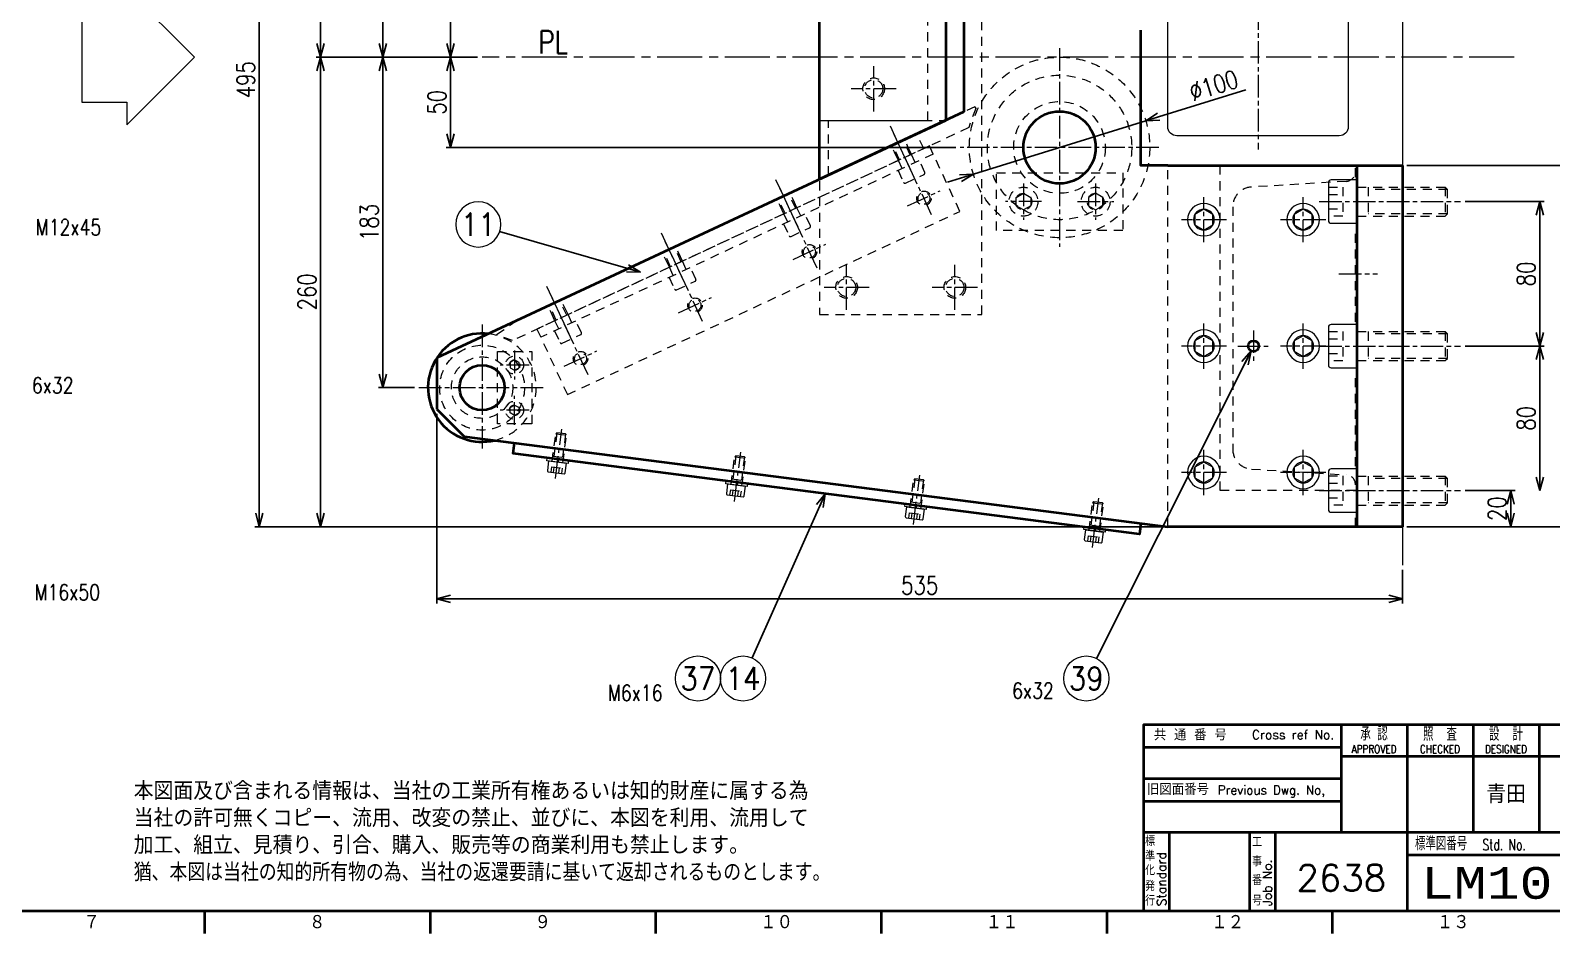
# Model space of a CAD drawing. Header units: millimetres. Extents: x 0 to 2102, y 0 to 1485.
# Drawn here: x 803 to 1646, y 25 to 525 of the extents above; entities that cross this region are included whole.
import ezdxf
from ezdxf.enums import TextEntityAlignment as Align

# ---------------------------------------------------------------- set-up
doc = ezdxf.new("R2010")
doc.units = ezdxf.units.MM
doc.header["$LTSCALE"] = 2.5
for name, pattern in [('GEN7', [15, 10, -1.5, 2, -1.5]), ('GEN7A', [7.5, 5, -0.75, 1, -0.75]), ('HIDDEN2', [3.5, 2, -1.5])]:
    doc.linetypes.add(name, pattern=pattern)
doc.layers.get('0').update_dxf_attribs({"linetype": 'CONTINUOUS', "lineweight": 20})
doc.layers.get('DEFPOINTS').update_dxf_attribs({"linetype": 'CONTINUOUS'})
for name, color, linetype, lineweight in [('2', 5, 'CONTINUOUS', 40), ('3A', 6, 'HIDDEN2', 20), ('4', 3, 'CONTINUOUS', 13), ('5', 3, 'CONTINUOUS', 13), ('6', 7, 'CONTINUOUS', 50), ('7', 4, 'GEN7', 13), ('7A', 4, 'GEN7A', 13), ('9', 3, 'HIDDEN2', 13), ('_-0', 7, 'CONTINUOUS', 20), ('_-3A', 6, 'HIDDEN2', 20), ('WAKU', 7, 'CONTINUOUS', 40)]:
    doc.layers.add(name, color=color, linetype=linetype, lineweight=lineweight)
doc.styles.add('DIMENSION', font='monotxt.shx', dxfattribs={"bigfont": 'bigfont.shx'})
doc.styles.get("Standard").update_dxf_attribs({"font": 'romans.shx', "width": 0.8, "bigfont": 'extfont2.shx'})
doc.dimstyles.new('GEN-ISO', dxfattribs={"dimscale": 2.5, "dimtxt": 4, "dimasz": 3, "dimexe": 1, "dimexo": 1, "dimgap": 1, "dimtad": 3, "dimrnd": 0.01, "dimdsep": 46, "dimtxsty": 'Standard', "dimblk": 'OPEN30', "dimcen": 0, "dimclrd": 256, "dimclre": 256, "dimclrt": 7, "dimadec": 3, "dimazin": 2, "dimtp": 0.1, "dimtm": 0.1, "dimtfac": 0.6, "dimtdec": 3, "dimtmove": 2, "dimatfit": 3, "dimldrblk": 'OPEN30', "dimfxl": 1, "dimarcsym": 0})
doc.dimstyles.new('GEN-ISO$3', dxfattribs={"dimscale": 2.5, "dimtxt": 4, "dimasz": 3, "dimexe": 1, "dimexo": 1, "dimgap": 1, "dimtad": 1, "dimrnd": 0.01, "dimdsep": 46, "dimtxsty": 'Standard', "dimblk": 'OPEN30', "dimcen": 0, "dimclrd": 256, "dimclre": 256, "dimclrt": 7, "dimazin": 2, "dimtp": 0.1, "dimtm": 0.1, "dimtfac": 0.6, "dimtdec": 3, "dimtmove": 0, "dimatfit": 0, "dimldrblk": 'OPEN30', "dimfxl": 1, "dimarcsym": 0})

# ---------------------------------------------------------------- blocks, each defined once
blk = doc.blocks.new('GENJIS-1176_D-02TUHZ-0704')
at = {"layer": '_-0'}
for p, q in [((-5, 2.88675), (0, 5.7735)), ((-5, -2.88675), (-5, 2.88675)), ((0, 5.7735), (5, 2.88675)), ((5, 2.88675), (5, -2.88675)), ((0, -5.7735), (-5, -2.88675)), ((5, -2.88675), (0, -5.7735))]:
    blk.add_line(p, q, dxfattribs=at)
for radius in [9, 5.7735]:
    blk.add_circle((0, 0), radius, dxfattribs=at)
at = {"layer": '_-0', "flags": 9}
blk.add_attdef('POWER_DIM', (0, 0), '', height=3.5, dxfattribs=at)
blk = doc.blocks.new('GENJIS-1176H2_S-035771-0704')
at = {"layer": '_-0'}
for p, q in [((-16, 10.4), (-16, -10.4)), ((0, 12), (-14.4, 12)), ((0, 12), (0, -12)), ((-14.4, -12), (0, -12))]:
    blk.add_line(p, q, dxfattribs=at)
for centre, start, end in [((-14.4, 10.4), 90, 179.999999), ((-14.4, -10.4), 179.999999, 270)]:
    blk.add_arc(centre, 1.6, start, end, dxfattribs=at)
at = {"layer": '_-3A'}
for p, q in [((-16, 8.0829), (-8, 8.0829)), ((-16, 4.04145), (-8, 4.04145)), ((-8, 8.0829), (-8, -8.0829)), ((0, 8), (48.773, 8)), ((6, 8), (6, -8)), ((50, 6.773), (6, 6.773)), ((50, 6.773), (48.773, 8)), ((48.773, 8), (48.773, -8)), ((50, -6.773), (50, 6.773)), ((-16, -4.04145), (-8, -4.04145)), ((-8, -8.0829), (-16, -8.0829)), ((0, -8), (48.773, -8)), ((50, -6.773), (6, -6.773)), ((48.773, -8), (50, -6.773))]:
    blk.add_line(p, q, dxfattribs=at)
at = {"layer": '_-0', "flags": 9}
blk.add_attdef('POWER_DIM', (0, 0), '', height=3.5, dxfattribs=at)
blk = doc.blocks.new('_Open30')
at = {"color": 0, "linetype": 'ByBlock', "lineweight": -2}
for p, q in [((-1, 0.27), (0, 0)), ((0, 0), (-1, -0.27)), ((0, 0), (-1, 0))]:
    blk.add_line(p, q, dxfattribs=at)
blk = doc.blocks.new('*D16')
at = {"layer": '5', "lineweight": -2, "transparency": 16777216}
for p, q in [((1051.18, 510.27), (1033.68, 510.27)), ((1036.18, 467.77), (1036.18, 502.77)), ((1316.18, 460.27), (1033.68, 460.27))]:
    blk.add_line(p, q, dxfattribs=at)
at = {"layer": 'DEFPOINTS', "color": 0, "transparency": 16777216}
for p in [(1036.18, 510.27), (1053.68, 510.27), (1318.68, 460.27)]:
    blk.add_point(p, dxfattribs=at)
at = {"layer": '5', "lineweight": -2, "transparency": 16777216, "xscale": 7.5, "yscale": 7.5, "zscale": 7.5}
for p, rotation in [((1036.18, 510.27), 90), ((1036.18, 460.27), 270)]:
    blk.add_blockref('_Open30', p, dxfattribs=dict(at, rotation=rotation))
at = {"layer": '5', "color": 7, "transparency": 16777216, "insert": (1028.68, 485.27), "char_height": 10, "attachment_point": 5, "rotation": 90}
blk.add_mtext('50', dxfattribs=at)
blk = doc.blocks.new('*D17')
at = {"layer": '5', "lineweight": -2, "transparency": 16777216}
for p, q in [((1316.18, 585.27), (1033.68, 585.27)), ((1036.18, 517.77), (1036.18, 577.77))]:
    blk.add_line(p, q, dxfattribs=at)
at = {"layer": 'DEFPOINTS', "color": 0, "transparency": 16777216}
for p in [(1036.18, 585.27), (1318.68, 585.27), (1053.68, 510.27)]:
    blk.add_point(p, dxfattribs=at)
at = {"layer": '5', "lineweight": -2, "transparency": 16777216, "xscale": 7.5, "yscale": 7.5, "zscale": 7.5}
for p, rotation in [((1036.18, 585.27), 90), ((1036.18, 510.27), 270)]:
    blk.add_blockref('_Open30', p, dxfattribs=dict(at, rotation=rotation))
at = {"layer": '5', "color": 7, "transparency": 16777216, "insert": (1028.68, 547.77), "char_height": 10, "attachment_point": 5, "rotation": 90}
blk.add_mtext('75', dxfattribs=at)
blk = doc.blocks.new('*D18')
at = {"layer": '5', "lineweight": -2, "transparency": 16777216}
for p, q in [((1051.18, 510.27), (996.18, 510.27)), ((998.68, 334.77), (998.68, 502.77)), ((1016.18, 327.27), (996.18, 327.27))]:
    blk.add_line(p, q, dxfattribs=at)
at = {"layer": 'DEFPOINTS', "color": 0, "transparency": 16777216}
for p in [(998.68, 510.27), (1053.68, 510.27), (1018.68, 327.27)]:
    blk.add_point(p, dxfattribs=at)
at = {"layer": '5', "lineweight": -2, "transparency": 16777216, "xscale": 7.5, "yscale": 7.5, "zscale": 7.5}
for p, rotation in [((998.68, 510.27), 90), ((998.68, 327.27), 270)]:
    blk.add_blockref('_Open30', p, dxfattribs=dict(at, rotation=rotation))
at = {"layer": '5', "color": 7, "transparency": 16777216, "insert": (991.18, 418.77), "char_height": 10, "attachment_point": 5, "rotation": 90}
blk.add_mtext('183', dxfattribs=at)
blk = doc.blocks.new('*D19')
at = {"layer": '5', "lineweight": -2, "transparency": 16777216}
for p, q in [((1016.18, 718.27), (996.18, 718.27)), ((998.68, 517.77), (998.68, 710.77))]:
    blk.add_line(p, q, dxfattribs=at)
at = {"layer": 'DEFPOINTS', "color": 0, "transparency": 16777216}
for p in [(998.68, 718.27), (1018.68, 718.27), (1053.68, 510.27)]:
    blk.add_point(p, dxfattribs=at)
at = {"layer": '5', "lineweight": -2, "transparency": 16777216, "xscale": 7.5, "yscale": 7.5, "zscale": 7.5}
for p, rotation in [((998.68, 718.27), 90), ((998.68, 510.27), 270)]:
    blk.add_blockref('_Open30', p, dxfattribs=dict(at, rotation=rotation))
at = {"layer": '5', "color": 7, "transparency": 16777216, "insert": (991.18, 614.27), "char_height": 10, "attachment_point": 5, "rotation": 90}
blk.add_mtext('208', dxfattribs=at)
blk = doc.blocks.new('*D20')
at = {"layer": '5', "lineweight": -2, "transparency": 16777216}
for p, q in [((1051.18, 510.27), (961.64, 510.27)), ((964.14, 257.77), (964.14, 502.77)), ((1431.18, 250.27), (961.64, 250.27))]:
    blk.add_line(p, q, dxfattribs=at)
at = {"layer": 'DEFPOINTS', "color": 0, "transparency": 16777216}
for p in [(964.14, 510.27), (1053.68, 510.27), (1433.68, 250.27)]:
    blk.add_point(p, dxfattribs=at)
at = {"layer": '5', "lineweight": -2, "transparency": 16777216, "xscale": 7.5, "yscale": 7.5, "zscale": 7.5}
for p, rotation in [((964.14, 510.27), 90), ((964.14, 250.27), 270)]:
    blk.add_blockref('_Open30', p, dxfattribs=dict(at, rotation=rotation))
at = {"layer": '5', "color": 7, "transparency": 16777216, "insert": (956.64, 380.27), "char_height": 10, "attachment_point": 5, "rotation": 90}
blk.add_mtext('260', dxfattribs=at)
blk = doc.blocks.new('*D21')
at = {"layer": '5', "lineweight": -2, "transparency": 16777216}
for p, q in [((1041.18, 745.27), (961.64, 745.27)), ((964.14, 517.77), (964.14, 737.77))]:
    blk.add_line(p, q, dxfattribs=at)
at = {"layer": 'DEFPOINTS', "color": 0, "transparency": 16777216}
for p in [(964.14, 745.27), (1043.68, 745.27), (1053.68, 510.27)]:
    blk.add_point(p, dxfattribs=at)
at = {"layer": '5', "lineweight": -2, "transparency": 16777216, "xscale": 7.5, "yscale": 7.5, "zscale": 7.5}
for p, rotation in [((964.14, 745.27), 90), ((964.14, 510.27), 270)]:
    blk.add_blockref('_Open30', p, dxfattribs=dict(at, rotation=rotation))
at = {"layer": '5', "color": 7, "transparency": 16777216, "insert": (956.64, 627.77), "char_height": 10, "attachment_point": 5, "rotation": 90}
blk.add_mtext('235', dxfattribs=at)
blk = doc.blocks.new('*D22')
at = {"layer": '5', "lineweight": -2, "transparency": 16777216}
for p, q in [((1041.18, 745.27), (927.72, 745.27)), ((930.22, 257.77), (930.22, 737.77)), ((1431.18, 250.27), (927.72, 250.27))]:
    blk.add_line(p, q, dxfattribs=at)
at = {"layer": 'DEFPOINTS', "color": 0, "transparency": 16777216}
for p in [(930.22, 745.27), (1043.68, 745.27), (1433.68, 250.27)]:
    blk.add_point(p, dxfattribs=at)
at = {"layer": '5', "lineweight": -2, "transparency": 16777216, "xscale": 7.5, "yscale": 7.5, "zscale": 7.5}
for p, rotation in [((930.22, 745.27), 90), ((930.22, 250.27), 270)]:
    blk.add_blockref('_Open30', p, dxfattribs=dict(at, rotation=rotation))
at = {"layer": '5', "color": 7, "transparency": 16777216, "insert": (922.72, 497.77), "char_height": 10, "attachment_point": 5, "rotation": 90}
blk.add_mtext('495', dxfattribs=at)
blk = doc.blocks.new('*D23')
at = {"layer": '5', "lineweight": -2, "transparency": 16777216}
for p, q in [((1598.46, 270.27), (1626.18, 270.27)), ((1623.68, 257.77), (1623.68, 262.77)), ((1566.18, 250.27), (1626.18, 250.27))]:
    blk.add_line(p, q, dxfattribs=at)
at = {"layer": 'DEFPOINTS', "color": 0, "transparency": 16777216}
for p in [(1595.96, 270.27), (1623.68, 270.27), (1563.68, 250.27)]:
    blk.add_point(p, dxfattribs=at)
at = {"layer": '5', "lineweight": -2, "transparency": 16777216, "xscale": 7.5, "yscale": 7.5, "zscale": 7.5}
for p, rotation in [((1623.68, 270.27), 90), ((1623.68, 250.27), 270)]:
    blk.add_blockref('_Open30', p, dxfattribs=dict(at, rotation=rotation))
at = {"layer": '5', "color": 7, "transparency": 16777216, "insert": (1616.18, 260.27), "char_height": 10, "attachment_point": 5, "rotation": 90}
blk.add_mtext('20', dxfattribs=at)
blk = doc.blocks.new('*D24')
at = {"layer": '5', "lineweight": -2, "transparency": 16777216}
for p, q in [((1598.46, 350.27), (1642.32, 350.27)), ((1639.82, 277.77), (1639.82, 342.77))]:
    blk.add_line(p, q, dxfattribs=at)
at = {"layer": 'DEFPOINTS', "color": 0, "transparency": 16777216}
for p in [(1595.96, 350.27), (1639.82, 350.27), (1595.96, 270.27)]:
    blk.add_point(p, dxfattribs=at)
at = {"layer": '5', "lineweight": -2, "transparency": 16777216, "xscale": 7.5, "yscale": 7.5, "zscale": 7.5}
for p, rotation in [((1639.82, 350.27), 90), ((1639.82, 270.27), 270)]:
    blk.add_blockref('_Open30', p, dxfattribs=dict(at, rotation=rotation))
at = {"layer": '5', "color": 7, "transparency": 16777216, "insert": (1632.32, 310.27), "char_height": 10, "attachment_point": 5, "rotation": 90}
blk.add_mtext('80', dxfattribs=at)
blk = doc.blocks.new('*D25')
at = {"layer": '5', "lineweight": -2, "transparency": 16777216}
for p, q in [((1598.46, 430.27), (1642.32, 430.27)), ((1639.82, 357.77), (1639.82, 422.77))]:
    blk.add_line(p, q, dxfattribs=at)
at = {"layer": 'DEFPOINTS', "color": 0, "transparency": 16777216}
for p in [(1595.96, 430.27), (1639.82, 430.27), (1595.96, 350.27)]:
    blk.add_point(p, dxfattribs=at)
at = {"layer": '5', "lineweight": -2, "transparency": 16777216, "xscale": 7.5, "yscale": 7.5, "zscale": 7.5}
for p, rotation in [((1639.82, 430.27), 90), ((1639.82, 350.27), 270)]:
    blk.add_blockref('_Open30', p, dxfattribs=dict(at, rotation=rotation))
at = {"layer": '5', "color": 7, "transparency": 16777216, "insert": (1632.32, 390.27), "char_height": 10, "attachment_point": 5, "rotation": 90}
blk.add_mtext('80', dxfattribs=at)
blk = doc.blocks.new('*D26')
at = {"layer": '5', "lineweight": -2, "transparency": 16777216}
for p, q in [((1566.18, 450.27), (1687.93, 450.27)), ((1685.43, 257.77), (1685.43, 442.77)), ((1566.18, 250.27), (1687.93, 250.27))]:
    blk.add_line(p, q, dxfattribs=at)
at = {"layer": 'DEFPOINTS', "color": 0, "transparency": 16777216}
for p in [(1563.68, 450.27), (1685.43, 450.27), (1563.68, 250.27)]:
    blk.add_point(p, dxfattribs=at)
at = {"layer": '5', "lineweight": -2, "transparency": 16777216, "xscale": 7.5, "yscale": 7.5, "zscale": 7.5}
for p, rotation in [((1685.43, 450.27), 90), ((1685.43, 250.27), 270)]:
    blk.add_blockref('_Open30', p, dxfattribs=dict(at, rotation=rotation))
at = {"layer": '5', "color": 7, "transparency": 16777216, "insert": (1677.93, 350.27), "char_height": 10, "attachment_point": 5, "rotation": 90}
blk.add_mtext('200', dxfattribs=at)
blk = doc.blocks.new('*D27')
at = {"layer": '5', "lineweight": -2, "transparency": 16777216}
for p, q in [((1421.18, 745.27), (1687.93, 745.27)), ((1685.43, 457.77), (1685.43, 737.77))]:
    blk.add_line(p, q, dxfattribs=at)
at = {"layer": 'DEFPOINTS', "color": 0, "transparency": 16777216}
for p in [(1418.68, 745.27), (1685.43, 745.27), (1563.68, 450.27)]:
    blk.add_point(p, dxfattribs=at)
at = {"layer": '5', "lineweight": -2, "transparency": 16777216, "xscale": 7.5, "yscale": 7.5, "zscale": 7.5}
for p, rotation in [((1685.43, 745.27), 90), ((1685.43, 450.27), 270)]:
    blk.add_blockref('_Open30', p, dxfattribs=dict(at, rotation=rotation))
at = {"layer": '5', "color": 7, "transparency": 16777216, "insert": (1677.93, 597.77), "char_height": 10, "attachment_point": 5, "rotation": 90}
blk.add_mtext('295', dxfattribs=at)
blk = doc.blocks.new('*D32')
at = {"layer": '5', "lineweight": -2, "transparency": 16777216}
for p, q in [((1028.68, 312.77), (1028.68, 207.77)), ((1563.68, 226.39), (1563.68, 207.77)), ((1556.18, 210.27), (1036.18, 210.27))]:
    blk.add_line(p, q, dxfattribs=at)
at = {"layer": 'DEFPOINTS', "color": 0, "transparency": 16777216}
for p in [(1028.68, 315.27), (1563.68, 228.89), (1028.68, 210.27)]:
    blk.add_point(p, dxfattribs=at)
at = {"layer": '5', "lineweight": -2, "transparency": 16777216, "xscale": 7.5, "yscale": 7.5, "zscale": 7.5}
for p, rotation in [((1028.68, 210.27), 180.0000000000016), ((1563.68, 210.27), 1.598721155460225e-12)]:
    blk.add_blockref('_Open30', p, dxfattribs=dict(at, rotation=rotation))
at = {"layer": '5', "color": 7, "transparency": 16777216, "insert": (1296.18, 217.77), "char_height": 10, "attachment_point": 5}
blk.add_mtext('535', dxfattribs=at)
blk = doc.blocks.new('*D48')
at = {"layer": '5', "lineweight": -2, "transparency": 16777216}
for p, q in [((1476.99, 492.26), (1428.61, 477.28)), ((1325.92, 445.48), (1421.44, 475.06)), ((1318.75, 443.26), (1311.59, 441.04))]:
    blk.add_line(p, q, dxfattribs=at)
at = {"layer": 'DEFPOINTS', "color": 0, "transparency": 16777216}
for p in [(1421.44, 475.06), (1325.92, 445.48)]:
    blk.add_point(p, dxfattribs=at)
at = {"layer": '5', "lineweight": -2, "transparency": 16777216, "xscale": 7.5, "yscale": 7.5, "zscale": 7.5}
for p, rotation in [((1421.44, 475.06), 197.2049046673056), ((1325.92, 445.48), 17.20490466730563)]:
    blk.add_blockref('_Open30', p, dxfattribs=dict(at, rotation=rotation))
at = {"layer": '5', "color": 7, "transparency": 16777216, "insert": (1459.1, 494.57), "char_height": 10, "attachment_point": 5, "rotation": 17.2049}
blk.add_mtext('∅100', dxfattribs=at)
blk = doc.blocks.new('GENBALLOON1')
blk.add_circle((0, 0), 5)
at = {"flags": 1}
blk.add_attdef('GEN_PARENT', text='', height=2.5, dxfattribs=at).set_placement((0, 0), align=Align.MIDDLE)
blk.add_attdef('REF_NO', text='', height=3.5).set_placement((0, 0), align=Align.MIDDLE)
at = {"color": 7, "flags": 1}
for tag, p in [('5GENINF', (6.43, 0.96)), ('6GENINF', (6.43, 0.63)), ('7GENINF', (6.43, 0.3)), ('8GENINF', (6.43, -0.04)), ('9GENINF', (6.43, -0.37)), ('3GENINF', (6.43, -2.34)), ('4GENINF', (6.43, -2.67)), ('10GENINF', (6.43, -0.7)), ('11GENINF', (6.43, -1)), ('12GENINF', (6.43, -1.34)), ('13GENINF', (6.43, -1.67)), ('14GENINF', (6.43, -2)), ('15GENINF', (6.43, -3)), ('16GENINF', (6.43, -3.34)), ('20GENINF', (6.43, -4.7)), ('21GENINF', (6.43, -5.04)), ('22GENINF', (6.43, -5.37)), ('17GENINF', (6.43, -3.7)), ('18GENINF', (6.43, -4.04)), ('19GENINF', (6.43, -4.37))]:
    blk.add_attdef(tag, p, '', height=0.2, dxfattribs=at)
blk = doc.blocks.new('GENJIS-1176H2_S-03be512-0704')
at = {"layer": '_-0'}
for p, q in [((-6, 4.4), (-6, -4.4)), ((0, 5), (-5.4, 5)), ((0, 5), (0, -5)), ((-5.4, -5), (0, -5))]:
    blk.add_line(p, q, dxfattribs=at)
for centre, start, end in [((-5.4, 4.4), 90, 179.999998), ((-5.4, -4.4), 179.999998, 270)]:
    blk.add_arc(centre, 0.6, start, end, dxfattribs=at)
at = {"layer": '_-3A'}
for p, q in [((-6, 2.88675), (-3, 2.88675)), ((-6, 1.443375), (-3, 1.443375)), ((-3, 2.88675), (-3, -2.88675)), ((0, 3), (15.3865, 3)), ((3, 3), (3, -3)), ((16, 2.3865), (3, 2.3865)), ((16, 2.3865), (15.3865, 3)), ((15.3865, 3), (15.3865, -3)), ((16, -2.3865), (16, 2.3865)), ((-6, -1.443375), (-3, -1.443375)), ((-3, -2.88675), (-6, -2.88675)), ((0, -3), (15.3865, -3)), ((16, -2.3865), (3, -2.3865)), ((15.3865, -3), (16, -2.3865))]:
    blk.add_line(p, q, dxfattribs=at)
at = {"layer": '_-0', "flags": 9}
blk.add_attdef('POWER_DIM', (0, 0), '', height=0.2, dxfattribs=at)
blk = doc.blocks.new('GENJIS-1251_S-03be51g-0707')
at = {"layer": '_-0'}
for p, q in [((-1.5, 5.9), (0, 5.9)), ((-1.5, -5.9), (-1.5, 5.9)), ((0, 0.45), (-1.5, 0)), ((0, 0), (-1.5, -0.45)), ((0, 5.9), (0, -5.9)), ((0, -5.9), (-1.5, -5.9))]:
    blk.add_line(p, q, dxfattribs=at)
at = {"layer": '_-0', "flags": 9}
blk.add_attdef('POWER_DIM', (0, 0), '', height=0.2, dxfattribs=at)
blk = doc.blocks.new('A$C184A1DFA')
for p, q in [((-36.5, -2.292251), (-23.5, 0)), ((257, 0), (-23.5, 0)), ((-36.5, -2.292251), (-36.5, -2.5)), ((-30, -9), (-36.5, -2.5)), ((257, -1), (249, -9)), ((257, 0), (257, -1)), ((249, -9), (-30, -9))]:
    blk.add_line(p, q)
at = {"layer": '7A'}
for p, q in [((0, -19), (0, 10)), ((70, -19), (70, 10)), ((140, -19), (140, 10)), ((210, -19), (210, 10))]:
    blk.add_line(p, q, dxfattribs=at)
at = {"layer": '9'}
for p, q in [((-3.999992, -9.000016), (-3.999992, 0)), ((-3.249996, -9.000016), (-3.249996, 0)), ((3.250012, -9.000016), (3.250012, 0)), ((4.000004, -9.000016), (4.000004, 0)), ((66.000008, -9.000016), (66.000008, 0)), ((66.750004, -9.000016), (66.750004, 0)), ((73.250012, -9.000016), (73.250012, 0)), ((74.000004, -9.000016), (74.000004, 0)), ((136.000008, -9.000016), (136.000008, 0)), ((136.750004, -9.000016), (136.750004, 0)), ((143.250012, -9.000016), (143.250012, 0)), ((144.000004, -9.000016), (144.000004, 0)), ((206.000008, -9.000016), (206.000008, 0)), ((206.750004, -9.000016), (206.750004, 0)), ((213.250012, -9.000016), (213.250012, 0)), ((214.000004, -9.000016), (214.000004, 0))]:
    blk.add_line(p, q, dxfattribs=at)
blk = doc.blocks.new('mess-j')
at = {"layer": 'WAKU', "color": 7}
for s, p in [('本図面及び含まれる情報は、当社の工業所有権あるいは知的財産に属する為', (0, 18)), ('当社の許可無くコピー、流用、改変の禁止、並びに、本図を利用、流用して', (0, 12)), ('加工、組立、見積り、引合、購入、販売等の商業利用も禁止します。', (0, 6))]:
    blk.add_text(s, height=4, dxfattribs=at).set_placement(p)
at = {"layer": 'WAKU', "color": 7, "width": 0.9}
blk.add_text('猶、本図は当社の知的所有物の為、当社の返還要請に基いて返却されるものとします。', height=4, dxfattribs=at).set_placement((0, 0))
blk = doc.blocks.new('A1組立図')
at = {"layer": 'WAKU', "color": 5, "linetype": 'Continuous'}
for p, q in [((25, 15), (826, 15)), ((360, 10), (360, 15)), ((410, 10), (410, 15)), ((460, 10), (460, 15)), ((510, 10), (510, 15)), ((560, 10), (560, 15)), ((610, 10), (610, 15))]:
    blk.add_line(p, q, dxfattribs=at)
at = {"layer": '2'}
blk.add_blockref('mess-j', (344.24, 21.59), dxfattribs=at)
at = {"layer": 'WAKU', "color": 5, "linetype": 'Continuous'}
for s, height, p in [('７', 3.31, (333.1, 10.87)), ('８', 3.31, (383.1, 10.87)), ('９', 3.31, (433.1, 10.87)), ('１０', 3.311, (483.1, 10.87)), ('１１', 3.311, (533.1, 10.87)), ('１２', 3.311, (583.1, 10.87)), ('１３', 3.311, (633.1, 10.87))]:
    blk.add_text(s, height=height, dxfattribs=at).set_placement(p)
blk = doc.blocks.new('A1表題欄')
at = {"layer": 'WAKU'}
for p, q in [((-214.07, 41.26), (-214.07, 17.42)), ((-199.45, 41.26), (-199.45, 0)), ((-184.82, 41.26), (-184.82, 17.42)), ((-170.2, 41.26), (-170.2, 17.42)), ((-257.95, 36.26), (-214.07, 36.26)), ((-214.07, 34.26), (0, 34.26)), ((-257.95, 29.34), (-214.07, 29.34)), ((-257.95, 24.34), (-214.07, 24.34)), ((-257.95, 17.42), (0, 17.42)), ((-252.23, 17.42), (-252.23, 0)), ((-234.41, 17.42), (-234.41, 0)), ((-228.7, 17.42), (-228.7, 0)), ((-199.45, 12.42), (-111.7, 12.42))]:
    blk.add_line(p, q, dxfattribs=at)
at = {"layer": 'WAKU', "color": 5}
blk.add_lwpolyline([(0, 41.26), (-257.95, 41.26), (-257.95, 0)], dxfattribs=at)
at = {"layer": 'WAKU'}
for s, height, p in [('共 通 番 号', 2.5, (-247.55, 39.14)), ('Cross ref No.', 2, (-224.77, 39.04))]:
    blk.add_text(s, height=height, dxfattribs=at).set_placement(p, align=Align.MIDDLE)
for s, height, width, p in [('承 認', 3, 0.7, (-206.82, 39.35)), ('照  査', 3, 0.7, (-192.2, 39.35)), ('設  計', 3, 0.7, (-177.57, 39.35)), ('APPROVED', 1.8, 0.8, (-206.82, 35.85)), ('CHECKED', 1.8, 0.8, (-192.2, 35.85)), ('DESIGNED', 1.8, 0.8, (-177.57, 35.85))]:
    blk.add_text(s, height=height, dxfattribs=dict(at, width=width)).set_placement(p, align=Align.MIDDLE)
for s, height, p in [('旧図面番号', 2.5, (-257.15, 25.71)), ('標', 2, (-257.56, 14.43)), ('工', 2, (-233.85, 14.24)), ('化', 2, (-257.56, 7.95)), ('準', 2, (-257.56, 11.11)), ('事', 2, (-233.85, 9.93)), ('番', 2, (-233.85, 5.76)), ('発', 2, (-257.56, 4.47)), ('行', 2, (-257.56, 1.24)), ('号', 2, (-233.85, 1.24))]:
    blk.add_text(s, height=height, dxfattribs=at).set_placement(p)
for s, height, width, p in [('Previous Dwg. No,', 2, 0.97, (-241.46, 25.8)), ('標準図番号', 3, 0.7, (-197.74, 13.44)), ('Std. No.', 2.5, 0.7, (-182.77, 13.44))]:
    blk.add_text(s, height=height, dxfattribs=dict(at, width=width)).set_placement(p)
for s, p in [('Standard', (-252.93, 1.05)), ('Job No.', (-229.5, 1.05))]:
    blk.add_text(s, height=2, rotation=90, dxfattribs=at).set_placement(p)
at = {"layer": 'WAKU', "linetype": 'Continuous', "width": 0.7}
for tag, p in [('GEN-TITLE-UN', (-791, 551.01)), ('GEN-TITLE-PT', (-771.25, 551)), ('GEN-TITLE-QT', (-751.51, 551)), ('GEN-TITLE-STO', (-731.57, 551))]:
    blk.add_attdef(tag, text='', height=6, dxfattribs=at).set_placement(p, align=Align.MIDDLE)
at = {"layer": 'WAKU'}
for tag, height, width, p in [('GEN-TITLE-CRO', 4, 0.8, (-236.01, 32.8)), ('HEADER1', 5, 0.9, (-50.88, 30.15)), ('GEN-TITLE-SCA', 4, 0.85, (-148.21, 25.85)), ('HEADER2', 6, 0.9, (-51.11, 21.68)), ('GEN-TITLE-PRE', 4, 0.8, (-236.01, 20.88))]:
    blk.add_attdef(tag, text='', height=height, dxfattribs=dict(at, width=width)).set_placement(p, align=Align.MIDDLE)
for tag, p in [('GEN-TITLE-APP｛3.4｝', (-206.8, 26.09)), ('GEN-TITLE-CHE｛3.4｝', (-192.17, 26.09)), ('GEN-TITLE-DES｛3.4｝', (-177.55, 26.09)), ('GEN-TITLE-DRA｛3.4｝', (-162.93, 26.09))]:
    blk.add_attdef(tag, text='', height=4, dxfattribs=at).set_placement(p, align=Align.MIDDLE)
at = {"layer": 'WAKU', "width": 0.7}
blk.add_attdef('GEN-TITLE-DAT', text='', height=3.5, dxfattribs=at).set_placement((-126.36, 24.1), align=Align.CENTER)
blk.add_attdef('GEN-TITLE-DAT1{4.4}', text='', height=3.5, dxfattribs=at).set_placement((-243.52, 8.71), align=Align.MIDDLE_CENTER)
at = {"layer": 'WAKU', "color": 5}
blk.add_attdef('HEADER6', text='', height=5.8, dxfattribs=at).set_placement((-214.07, 2.7), align=Align.BOTTOM_CENTER)
at = {"layer": 'WAKU', "style": 'DIMENSION', "width": 1.2}
blk.add_attdef('HEADER13', text='', height=7.02, dxfattribs=at).set_placement((-196.44, 6.21), align=Align.MIDDLE_LEFT)
at = {"layer": 'WAKU', "color": 5, "style": 'DIMENSION', "width": 1.2}
for tag, p in [('HEADER12', (-160.55, 6.21)), ('GEN-TITLE-DWG', (-93.21, 6.21))]:
    blk.add_attdef(tag, text='', height=7.02, dxfattribs=at).set_placement(p, align=Align.MIDDLE_LEFT)
blk = doc.blocks.new('A$C0A802CF0')
at = {"layer": '2'}
for p, q in [((-70, -80.14), (-70, 80.14)), ((-70, 80.14), (10, 42.84)), ((10, 42.84), (10, -42.84)), ((10, -42.84), (-70, -80.14))]:
    blk.add_line(p, q, dxfattribs=at)
at = {"layer": '3A'}
for p, q in [((-65, 77.81), (-65, 47.5)), ((-65, 47.5), (0, 47.5)), ((0, 47.5), (0, -47.5)), ((-65, -77.81), (-65, -47.5)), ((-65, -47.5), (0, -47.5))]:
    blk.add_line(p, q, dxfattribs=at)
for centre, radius in [((-40, 30), 6), ((-40, 30), 5.05), ((-40, -30), 6), ((-40, -30), 5.05)]:
    blk.add_circle(centre, radius, dxfattribs=at)
at = {"layer": '7A'}
for p, q in [((-40, 17.5), (-40, 42.5)), ((-27.5, 30), (-52.5, 30)), ((-40, -42.5), (-40, -17.5)), ((-27.5, -30), (-52.5, -30))]:
    blk.add_line(p, q, dxfattribs=at)

msp = doc.modelspace()

# ---------------------------------------------------------------- linework, layer by layer
at = {"layer": '2'}
for p, q in [((1310.681, 570.269), (1310.681, 475.269)), ((1310.681, 475.269), (1028.681, 343.77)), ((1433.681, 450.269), (1563.681, 450.269)), ((1538.681, 250.269), (1538.681, 450.269)), ((1563.681, 450.269), (1563.681, 250.269)), ((1028.681, 343.77), (1028.681, 315.269)), ((1028.681, 315.269), (1043.681, 300.269)), ((1043.681, 300.269), (1433.681, 250.269)), ((1563.681, 250.269), (1433.681, 250.269))]:
    msp.add_line(p, q, dxfattribs=at)
for points in [[(1433.681, 450.269), (1418.681, 450.269), (1418.681, 525.269)], [(1418.803, 252.177), (1418.04, 246.225), (1070.881, 290.733), (1071.644, 296.684)]]:
    msp.add_lwpolyline(points, dxfattribs=at)
for centre, radius in [((1373.681, 460.269), 20), ((1481.181, 350.269), 3), ((1053.681, 327.269), 12.5)]:
    msp.add_circle(centre, radius, dxfattribs=at)
msp.add_arc((1053.681, 327.269), 30, 83.286649, 283.452908, dxfattribs=at)
at = {"layer": '3A'}
for p, q in [((1298.405, 459.614), (1294.602, 467.771)), ((1303.69, 456.562), (1086.176, 355.133)), ((1433.681, 250.269), (1433.681, 450.269)), ((1462.681, 270.269), (1462.681, 450.269)), ((1537.681, 443.77), (1537.681, 450.269)), ((1532.511, 441.499), (1480.022, 438.35)), ((1349.681, 432.578), (1353.681, 434.888)), ((1349.681, 427.96), (1349.681, 432.578)), ((1353.681, 434.888), (1357.681, 432.578)), ((1357.681, 432.578), (1357.681, 427.96)), ((1393.681, 434.888), (1389.681, 432.578)), ((1389.681, 432.578), (1389.681, 427.96)), ((1397.681, 432.578), (1393.681, 434.888)), ((1397.681, 427.96), (1397.681, 432.578)), ((1353.681, 425.65), (1349.681, 427.96)), ((1357.681, 427.96), (1353.681, 425.65)), ((1389.681, 427.96), (1393.681, 425.65)), ((1393.681, 425.65), (1397.681, 427.96)), ((1469.681, 427.369), (1469.681, 293.169)), ((1537.681, 363.77), (1537.681, 416.228)), ((1071.681, 342.656), (1069.181, 341.212)), ((1069.181, 341.212), (1069.181, 338.326)), ((1069.181, 338.326), (1071.681, 336.882)), ((1074.181, 341.212), (1071.681, 342.656)), ((1071.681, 336.882), (1074.181, 338.326)), ((1074.181, 338.326), (1074.181, 341.212)), ((1537.681, 283.77), (1537.681, 336.228)), ((1069.181, 316.212), (1071.681, 317.656)), ((1069.181, 313.326), (1069.181, 316.212)), ((1071.681, 311.882), (1069.181, 313.326)), ((1071.681, 317.656), (1074.181, 316.212)), ((1074.181, 313.326), (1071.681, 311.882)), ((1074.181, 316.212), (1074.181, 313.326)), ((1480.022, 282.189), (1532.511, 279.039)), ((1537.681, 270.269), (1462.681, 270.269)), ((1537.681, 250.269), (1537.681, 256.228))]:
    msp.add_line(p, q, dxfattribs=at)
for points in [[(1240.681, 367.769), (1330.681, 367.769), (1330.681, 677.769), (1240.681, 677.769)], [(1300.681, 570.269), (1240.681, 570.269), (1240.681, 475.269), (1300.681, 475.269)], [(1301.577, 461.093), (1084.063, 359.665), (1100.968, 323.413), (1318.482, 424.841)], [(1408.681, 414.269), (1338.681, 414.269), (1338.681, 446.269), (1408.681, 446.269)], [(1081.181, 307.269), (1062.181, 307.269), (1062.181, 347.269), (1081.181, 347.269)]]:
    msp.add_lwpolyline(points, close=True, dxfattribs=at)
for centre, radius in [((1373.681, 460.269), 50), ((1270.681, 492.769), 6), ((1270.681, 492.769), 5.05), ((1373.681, 460.269), 40), ((1373.681, 460.269), 25.4), ((1298.548, 432.096), 4), ((1298.548, 432.096), 3.3), ((1353.681, 430.269), 8), ((1353.681, 430.269), 4.619), ((1393.681, 430.269), 8), ((1393.681, 430.269), 4.619), ((1235.106, 402.513), 4), ((1235.106, 402.513), 3.3), ((1255.681, 382.769), 6), ((1255.681, 382.769), 5.05), ((1315.681, 382.769), 6), ((1315.681, 382.769), 5.05), ((1171.665, 372.93), 4), ((1171.665, 372.93), 3.3), ((1053.681, 327.269), 23.5), ((1108.223, 343.347), 4), ((1108.223, 343.347), 3.3), ((1053.681, 327.269), 17), ((1071.681, 339.769), 5), ((1071.681, 339.769), 2.887), ((1071.681, 314.769), 5), ((1071.681, 314.769), 2.887)]:
    msp.add_circle(centre, radius, dxfattribs=at)
for centre, radius, start, end in [((1532.181, 446.989), 5.5, 273.43363, 0), ((1480.681, 427.369), 11, 93.433633, 180), ((1053.681, 327.269), 30, 283.452908, 83.286649), ((1480.681, 293.169), 11, 180, 266.566367), ((1532.181, 273.549), 5.5, 0, 86.56637)]:
    msp.add_arc(centre, radius, start, end, dxfattribs=at)
at = {"layer": '4'}
msp.add_lwpolyline([(1625.689, 740.269), (1588.681, 740.269, 0.4142136), (1563.681, 715.269), (1563.681, 228.892)], format="xyb", dxfattribs=at)
msp.add_lwpolyline([(1528.681, 466.769), (1438.681, 466.769, -0.4142136), (1433.681, 471.769), (1433.681, 561.769, -0.4142136), (1438.681, 566.769), (1528.681, 566.769, -0.4142136), (1533.681, 561.769), (1533.681, 471.769, -0.4142136)], format="xyb", close=True, dxfattribs=at)
msp.add_lwpolyline([(894.362, 510.269), (856.862, 547.769), (856.862, 535.269), (831.862, 535.269), (831.862, 485.269), (856.862, 485.269), (856.862, 472.769)], close=True, dxfattribs=at)
at = {"layer": '7'}
msp.add_line((1625.689, 510.269), (1053.681, 510.269), dxfattribs=at)
at = {"layer": '7A'}
for p, q in [((1483.681, 575.414), (1483.681, 459.069)), ((1373.681, 515.269), (1373.681, 405.269)), ((1270.681, 480.269), (1270.681, 505.269)), ((1283.181, 492.769), (1258.181, 492.769)), ((1302.774, 423.033), (1282.066, 467.442)), ((1428.681, 460.269), (1318.681, 460.269)), ((1353.681, 440.269), (1353.681, 420.269)), ((1393.681, 440.269), (1393.681, 420.269)), ((1239.333, 393.45), (1218.624, 437.859)), ((1289.485, 427.87), (1307.611, 436.323)), ((1363.681, 430.269), (1343.681, 430.269)), ((1383.681, 430.269), (1403.681, 430.269)), ((1453.681, 407.769), (1453.681, 432.769)), ((1508.681, 407.769), (1508.681, 432.769)), ((1517.571, 430.269), (1595.957, 430.269)), ((1466.181, 420.269), (1441.181, 420.269)), ((1521.181, 420.269), (1496.181, 420.269)), ((1175.891, 363.867), (1155.183, 408.276)), ((1226.043, 398.287), (1244.17, 406.739)), ((1255.681, 370.269), (1255.681, 395.269)), ((1315.681, 370.269), (1315.681, 395.269)), ((1528.492, 390.269), (1549.924, 390.269)), ((1268.181, 382.769), (1243.181, 382.769)), ((1328.181, 382.769), (1303.181, 382.769)), ((1112.45, 334.284), (1091.741, 378.693)), ((1162.602, 368.704), (1180.728, 377.156)), ((1453.681, 337.769), (1453.681, 362.769)), ((1508.681, 337.769), (1508.681, 362.769)), ((1053.681, 362.269), (1053.681, 292.269)), ((1481.181, 358.977), (1481.181, 341.562)), ((1071.681, 347.769), (1071.681, 331.769)), ((1099.16, 339.12), (1117.286, 347.573)), ((1466.181, 350.269), (1441.181, 350.269)), ((1472.474, 350.269), (1489.889, 350.269)), ((1521.181, 350.269), (1496.181, 350.269)), ((1517.571, 350.269), (1595.957, 350.269)), ((1079.681, 339.769), (1063.681, 339.769)), ((1018.681, 327.269), (1088.681, 327.269)), ((1071.681, 306.769), (1071.681, 322.769)), ((1079.681, 314.769), (1063.681, 314.769)), ((1094.324, 276.995), (1097.828, 304.312)), ((1193.512, 264.279), (1197.016, 291.596)), ((1453.681, 267.769), (1453.681, 292.769)), ((1508.681, 267.769), (1508.681, 292.769)), ((1292.7, 251.562), (1296.204, 278.879)), ((1466.181, 280.269), (1441.181, 280.269)), ((1521.181, 280.269), (1496.181, 280.269)), ((1517.571, 270.269), (1595.957, 270.269)), ((1391.888, 238.846), (1395.392, 266.163))]:
    msp.add_line(p, q, dxfattribs=at)
at = {"layer": '_-3A'}
for p, q in [((1286.47, 448.532), (1281.723, 458.713)), ((1293.721, 451.913), (1288.974, 462.094)), ((1284.205, 447.476), (1287.247, 440.95)), ((1299.029, 446.444), (1295.987, 452.97)), ((1288.311, 440.563), (1298.643, 445.381)), ((1230.279, 422.33), (1225.532, 432.51)), ((1223.029, 418.949), (1218.282, 429.129)), ((1235.588, 416.861), (1232.545, 423.386)), ((1220.763, 417.892), (1223.806, 411.367)), ((1224.869, 410.98), (1235.201, 415.798)), ((1159.587, 389.366), (1154.84, 399.546)), ((1166.838, 392.747), (1162.091, 402.927)), ((1157.322, 388.309), (1160.364, 381.784)), ((1172.146, 387.278), (1169.104, 393.803)), ((1161.428, 381.397), (1171.759, 386.214)), ((1103.396, 363.163), (1098.649, 373.344)), ((1096.146, 359.782), (1091.399, 369.963)), ((1108.705, 357.694), (1105.662, 364.22)), ((1093.88, 358.726), (1096.923, 352.2)), ((1097.986, 351.813), (1108.318, 356.631))]:
    msp.add_line(p, q, dxfattribs=at)
for centre, start, end in [((1287.973, 441.288), 205, 294.999999), ((1298.304, 446.106), 294.999999, 25), ((1234.863, 416.523), 294.999999, 25), ((1224.531, 411.705), 205, 294.999999), ((1161.089, 382.122), 205, 294.999999), ((1171.421, 386.94), 294.999999, 25), ((1107.98, 357.356), 294.999999, 25), ((1097.648, 352.538), 205, 294.999999)]:
    msp.add_arc(centre, 0.8, start, end, dxfattribs=at)

# ---------------------------------------------------------------- block references
for name, p, rotation in [('GENJIS-1176H2_S-03be512-0704', (1095.488, 286.066), 82.6899999999983), ('GENJIS-1251_S-03be51g-0707', (1095.678, 287.554), 82.68999999940306), ('GENJIS-1176H2_S-03be512-0704', (1194.675, 273.349), 82.6899999999983), ('GENJIS-1251_S-03be51g-0707', (1194.866, 274.837), 82.68999999940306), ('GENJIS-1176H2_S-03be512-0704', (1293.863, 260.633), 82.6899999999983), ('GENJIS-1251_S-03be51g-0707', (1294.054, 262.121), 82.68999999940306), ('GENJIS-1176H2_S-03be512-0704', (1393.052, 247.917), 82.6899999999983), ('GENJIS-1251_S-03be51g-0707', (1393.242, 249.404), 82.68999999940306)]:
    msp.add_blockref(name, p, dxfattribs=dict(rotation=rotation))
at = {"layer": '2'}
for name, p in [('A$C0A802CF0', (1310.681, 522.769)), ('GENJIS-1176H2_S-035771-0704', (1538.681, 430.269)), ('GENJIS-1176H2_S-035771-0704', (1538.681, 350.269)), ('GENJIS-1176H2_S-035771-0704', (1538.681, 270.269))]:
    msp.add_blockref(name, p, dxfattribs=at)
at = {"layer": '3A', "rotation": 24.99999999999996}
msp.add_blockref('A$C184A1DFA', (1093.854, 374.161), dxfattribs=at)
at = {"layer": '5'}
ref = msp.add_blockref('GENBALLOON1', (1051.55, 417.64), dxfattribs=dict(at, xscale=-2.5, yscale=2.5, zscale=2.5, rotation=180))
ref.add_attrib('REF_NO', '11', dxfattribs={"color": 7, "height": 12.5, "rotation": 360, "width": 0.9}).set_placement((1051.55, 417.64), align=Align.MIDDLE_CENTER)
ref = msp.add_blockref('GENBALLOON1', (1173.269, 166.199), dxfattribs=dict(at, xscale=2.5, yscale=2.5, zscale=2.5))
ref.add_attrib('REF_NO', '37', dxfattribs={"color": 7, "height": 12.5, "rotation": 360, "width": 0.9}).set_placement((1173.269, 166.199), align=Align.MIDDLE_CENTER)
ref = msp.add_blockref('GENBALLOON1', (1198.269, 166.199), dxfattribs=dict(at, xscale=2.5, yscale=2.5, zscale=2.5))
ref.add_attrib('REF_NO', '14', dxfattribs={"color": 7, "height": 12.5, "rotation": 360, "width": 0.9}).set_placement((1198.269, 166.199), align=Align.MIDDLE_CENTER)
ref = msp.add_blockref('GENBALLOON1', (1388.484, 166.199), dxfattribs=dict(at, xscale=2.5, yscale=2.5, zscale=2.5))
ref.add_attrib('REF_NO', '39', dxfattribs={"color": 7, "height": 12.5, "rotation": 360, "width": 0.9}).set_placement((1388.484, 166.199), align=Align.MIDDLE_CENTER)
at = {"layer": '6', "lineweight": 0, "xscale": 2.5, "yscale": 2.5, "zscale": 2.5}
msp.add_blockref('A1組立図', (0, 0), dxfattribs=at)
at = {"layer": '6', "lineweight": 0}
ref = msp.add_blockref('A1表題欄', (2065, 37.5), dxfattribs=dict(at, xscale=2.5, yscale=2.5, zscale=2.5))
ref.add_attrib('HEADER6', '2638', dxfattribs={"layer": 'WAKU', "color": 5, "height": 14.5}).set_placement((1529.818, 44.248), align=Align.BOTTOM_CENTER)
ref.add_attrib('GEN-TITLE-DES｛3.4｝', '青田', dxfattribs={"layer": 'WAKU', "height": 10}).set_placement((1621.124, 102.725), align=Align.MIDDLE)
ref.add_attrib('HEADER13', 'LM10', dxfattribs={"layer": 'WAKU', "height": 17.5575, "style": 'DIMENSION', "width": 1.2}).set_placement((1573.89, 53.027), align=Align.MIDDLE_LEFT)
at = {"layer": '7A', "xscale": -1, "rotation": 180}
for p in [(1453.681, 420.269), (1508.681, 420.269), (1453.681, 350.269), (1508.681, 350.269), (1453.681, 280.269), (1508.681, 280.269)]:
    msp.add_blockref('GENJIS-1176_D-02TUHZ-0704', p, dxfattribs=at)

# ---------------------------------------------------------------- texts
at = {"layer": '6', "width": 0.8}
for s, height, p in [('PL', 12.5, (1084.897, 512.342)), ('M12x45', 8.75, (806.331, 411.745)), ('6x32', 8.75, (804.199, 324.159)), ('M16x50', 8.75, (805.651, 209.614)), ('M6x16', 8.75, (1123.409, 153.9)), ('6x32', 8.75, (1347.41, 155.12))]:
    msp.add_text(s, height=height, dxfattribs=at).set_placement(p)

# ---------------------------------------------------------------- dimensions: what is measured, and where the dimension line sits
at = {"layer": '5'}
for base, p1, p2, angle, picture, middle in [((930.217, 745.269), (1433.681, 250.269), (1043.681, 745.269), 90, '*D22', (922.717, 497.769)), ((964.143, 510.269), (1433.681, 250.269), (1053.681, 510.269), 90, '*D20', (956.643, 380.269)), ((998.681, 510.269), (1018.681, 327.269), (1053.681, 510.269), 90, '*D18', (991.181, 418.769)), ((1036.181, 510.269), (1318.681, 460.269), (1053.681, 510.269), 90, '*D16', (1028.681, 485.269)), ((1685.429, 450.269), (1563.681, 250.269), (1563.681, 450.269), 90, '*D26', (1677.929, 350.269)), ((1028.681, 210.269), (1563.681, 228.892), (1028.681, 315.269), 180, '*D32', (1296.181, 217.769)), ((1623.681, 270.269), (1563.681, 250.269), (1595.957, 270.269), 90, '*D23', (1616.181, 260.269))]:
    dim = msp.add_linear_dim(base=base, p1=p1, p2=p2, angle=angle, dimstyle='GEN-ISO', dxfattribs=at)
    dim.commit()
    dim.dimension.update_dxf_attribs({"geometry": picture, "text_midpoint": middle})
for base, p1, p2, picture, middle in [((964.143, 745.269), (1053.681, 510.269), (1043.681, 745.269), '*D21', (956.643, 627.769)), ((1685.429, 745.269), (1563.681, 450.269), (1418.681, 745.269), '*D27', (1677.929, 597.769)), ((998.681, 718.269), (1053.681, 510.269), (1018.681, 718.269), '*D19', (991.181, 614.269)), ((1036.181, 585.269), (1053.681, 510.269), (1318.681, 585.269), '*D17', (1028.681, 547.769)), ((1639.824, 430.269), (1595.957, 350.269), (1595.957, 430.269), '*D25', (1632.324, 390.269)), ((1639.824, 350.269), (1595.957, 270.269), (1595.957, 350.269), '*D24', (1632.324, 310.269))]:
    dim = msp.add_linear_dim(base=base, p1=p1, p2=p2, angle=90, dimstyle='GEN-ISO', override={"dimse1": 1}, dxfattribs=at)
    dim.commit()
    dim.dimension.update_dxf_attribs({"geometry": picture, "text_midpoint": middle})
dim = msp.add_diameter_dim_2p(p1=(1325.918, 445.48), p2=(1421.444, 475.059), dimstyle='GEN-ISO$3', override={"dimatfit": 3}, dxfattribs=at)
dim.commit()
dim.dimension.update_dxf_attribs({"geometry": '*D48', "text_midpoint": (1461.319, 487.406), "dimtype": 163})

# ---------------------------------------------------------------- leaders
at = {"layer": '5', "linetype": 'Continuous'}
for points in [[(1141.497, 391.276), (1063.401, 413.667)], [(1479.832, 347.59), (1394.106, 177.363)], [(1243.863, 268.556), (1203.355, 177.617)]]:
    msp.add_leader(points, dimstyle='GEN-ISO', dxfattribs=at)

doc.saveas('drawing.dxf')
